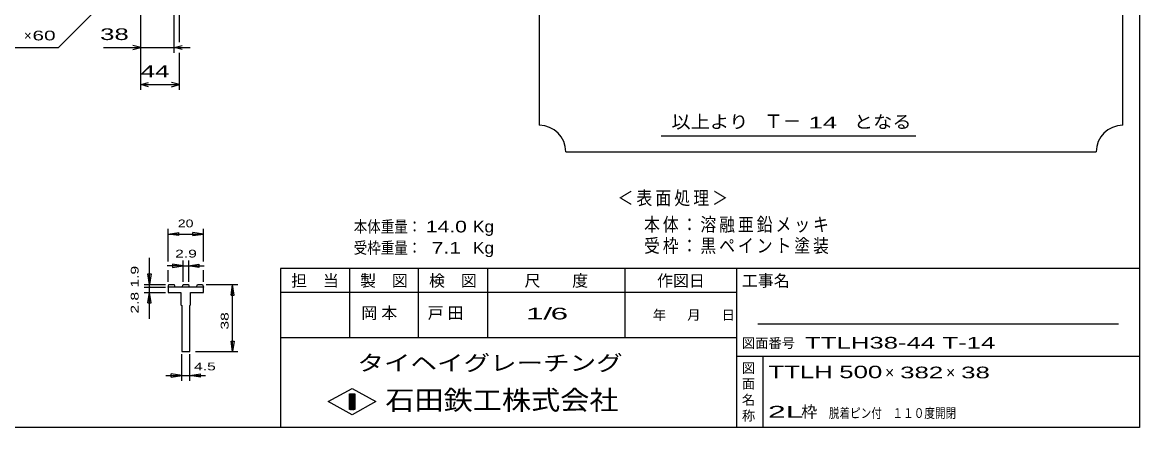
# Model space of a CAD drawing. Units: millimetres, scale not verified, with parts at other scales. Extents: x -1092 to 1039, y -770 to 632.
# Drawn here: x -225 to 1039, y -688 to -230 of the extents above; entities that cross this region are included whole.
import ezdxf
from ezdxf.enums import TextEntityAlignment as Align

# ---------------------------------------------------------------- set-up
doc = ezdxf.new("R2010")
doc.units = ezdxf.units.MM
doc.header["$LTSCALE"] = 6
for name, color, linetype, lineweight in [('0_2', 150, 'Continuous', 25), ('22', 4, 'Continuous', 25), ('32', 4, 'Continuous', 25), ('50', 2, 'Continuous', 25)]:
    doc.layers.add(name, color=color, linetype=linetype, lineweight=lineweight)
doc.styles.add('ベクトル', font='')
doc.styles.get('ベクトル').set_extended_font_data('ベクトル')

msp = doc.modelspace()

# ---------------------------------------------------------------- linework, layer by layer
at = {"layer": '0_2'}
for p, q in [((1038.6, 632.1), (1038.6, -687.9)), ((1038.6, -507.9), (66.6, -507.9)), ((66.6, -507.9), (66.6, -687.9)), ((144.6, -507.9), (144.6, -585.9)), ((222.6, -585.9), (222.6, -507.9)), ((300.6, -507.9), (300.6, -585.9)), ((456.6, -585.9), (456.6, -507.9)), ((582.6, -507.9), (582.6, -687.9)), ((582.6, -534.9), (66.6, -534.9)), ((1014.6, -570.9), (606.6, -570.9)), ((66.6, -585.9), (582.6, -585.9)), ((582.6, -606.9), (1038.6, -606.9)), ((612.6, -687.9), (612.6, -606.9)), ((120.6, -658.5), (147.6, -643.5)), ((147.6, -643.5), (174.6, -658.5)), ((144.6, -649.5), (150.6, -649.5)), ((144.6, -667.5), (144.6, -649.5)), ((144.6, -649.5), (145.8, -649.5)), ((145.8, -649.5), (145.8, -667.5)), ((147, -667.5), (147, -649.5)), ((147, -649.5), (148.2, -649.5)), ((148.2, -649.5), (148.2, -667.5)), ((149.4, -667.5), (149.4, -649.5)), ((149.4, -649.5), (150.6, -649.5)), ((150.6, -649.5), (150.6, -667.5)), ((150.6, -649.5), (150.6, -667.5)), ((147.6, -673.5), (120.6, -658.5)), ((150.6, -667.5), (144.6, -667.5)), ((145.8, -667.5), (147, -667.5)), ((174.6, -658.5), (147.6, -673.5)), ((148.2, -667.5), (149.4, -667.5)), ((1038.6, -687.9), (-1037.4, -687.9))]:
    msp.add_line(p, q, dxfattribs=at)
at = {"layer": '22'}
for p, q in [((-184.6, -257.9), (-94.6, -167.9)), ((-91.6, -263.9), (-91.6, -167.9)), ((-91.6, -305.9), (-91.6, -167.9)), ((-53.6, -263.9), (-53.6, -178.3)), ((-47.6, -251.9), (-47.6, -178.3)), ((-304.6, -257.9), (-184.6, -257.9)), ((-133.6, -257.9), (-91.6, -257.9)), ((-91.6, -257.9), (-100.6, -255.5)), ((-100.6, -260.3), (-91.6, -257.9)), ((-91.6, -257.9), (-53.6, -257.9)), ((-53.6, -257.9), (-44.6, -255.5)), ((-44.6, -260.3), (-53.6, -257.9)), ((-53.6, -257.9), (-35.6, -257.9)), ((-47.6, -305.9), (-47.6, -263.9)), ((-91.6, -299.9), (-82.6, -297.5)), ((-82.6, -302.3), (-91.6, -299.9)), ((-91.6, -299.9), (-47.6, -299.9)), ((-47.6, -299.9), (-56.6, -297.5)), ((-56.6, -302.3), (-47.6, -299.9))]:
    msp.add_line(p, q, dxfattribs=at)
at = {"layer": '32'}
for p, q in [((-60.6, -500.1), (-60.6, -462.9)), ((-60.6, -468.9), (-48.6, -467.1)), ((-48.6, -470.7), (-48.6, -467.1)), ((-20.6, -468.9), (-32.6, -467.1)), ((-32.6, -470.7), (-32.6, -467.1)), ((-20.6, -500.1), (-20.6, -462.9)), ((-48.6, -470.7), (-60.6, -468.9)), ((-60.6, -468.9), (-20.6, -468.9)), ((-32.6, -470.7), (-20.6, -468.9)), ((-81.6, -525.9), (-81.6, -495.9)), ((-43.5, -504.9), (-61.5, -504.9)), ((-43.5, -504.9), (-55.5, -503.1)), ((-55.5, -503.1), (-55.5, -506.7)), ((-55.5, -506.7), (-43.5, -504.9)), ((-43.5, -522.9), (-43.5, -498.9)), ((-43.5, -504.9), (-37.7, -504.9)), ((-37.7, -498.9), (-37.7, -522.9)), ((-37.7, -504.9), (-25.7, -503.1)), ((-25.7, -506.7), (-37.7, -504.9)), ((-37.7, -504.9), (-19.7, -504.9)), ((-25.7, -503.1), (-25.7, -506.7)), ((-81.6, -525.9), (-83.4, -513.9)), ((-83.4, -513.9), (-79.8, -513.9)), ((-79.8, -513.9), (-81.6, -525.9)), ((-60.6, -522.9), (-60.6, -509.7)), ((-20.6, -522.9), (-20.6, -509.7)), ((-87.6, -525.9), (-63.6, -525.9)), ((-87.6, -528.9), (-63.6, -528.9)), ((-81.6, -534.9), (-81.6, -525.9)), ((-60.6, -528.9), (-59.6, -525.9)), ((-60.6, -528.9), (-60.6, -534.9)), ((-20.6, -528.9), (-60.6, -528.9)), ((-59.6, -525.9), (-53.8, -525.9)), ((-53.8, -525.9), (-52.8, -528.9)), ((-44.5, -528.9), (-43.5, -525.9)), ((-43.5, -525.9), (-37.7, -525.9)), ((-37.7, -525.9), (-36.7, -528.9)), ((-28.4, -528.9), (-27.4, -525.9)), ((-27.4, -525.9), (-21.6, -525.9)), ((-21.6, -525.9), (-20.6, -528.9)), ((-20.6, -534.9), (-20.6, -528.9)), ((-17.6, -525.9), (18.4, -525.9)), ((10.6, -537.9), (12.4, -525.9)), ((14.2, -537.9), (12.4, -525.9)), ((12.4, -601.9), (12.4, -525.9)), ((-87.6, -534.9), (-63.6, -534.9)), ((-83.4, -546.9), (-81.6, -534.9)), ((-79.8, -546.9), (-81.6, -534.9)), ((-81.6, -564.9), (-81.6, -534.9)), ((-60.6, -534.9), (-46.1, -534.9)), ((-46.1, -534.9), (-46.1, -548.9)), ((-35.1, -548.9), (-35.1, -534.9)), ((-35.1, -534.9), (-20.6, -534.9)), ((10.6, -537.9), (14.2, -537.9)), ((-83.4, -546.9), (-79.8, -546.9)), ((-46.1, -548.9), (-45.1, -549.9)), ((-45.1, -549.9), (-45.1, -601.9)), ((-36.1, -549.9), (-35.1, -548.9)), ((-36.1, -601.9), (-36.1, -549.9)), ((12.4, -601.9), (10.6, -589.9)), ((10.6, -589.9), (14.2, -589.9)), ((14.2, -589.9), (12.4, -601.9)), ((-45.1, -601.9), (-36.1, -601.9)), ((-45.1, -634.9), (-45.1, -604.9)), ((-36.1, -634.9), (-36.1, -604.9)), ((-29.6, -601.9), (18.4, -601.9)), ((-63.1, -628.9), (-45.1, -628.9)), ((-45.1, -628.9), (-57.1, -627.1)), ((-57.1, -630.7), (-57.1, -627.1)), ((-57.1, -630.7), (-45.1, -628.9)), ((-45.1, -628.9), (-36.1, -628.9)), ((-36.1, -628.9), (-24.1, -627.1)), ((-24.1, -630.7), (-36.1, -628.9)), ((-36.1, -628.9), (-18.1, -628.9)), ((-24.1, -630.7), (-24.1, -627.1))]:
    msp.add_line(p, q, dxfattribs=at)
msp.add_circle((-81.6, -528.9), 0.6, dxfattribs=at)
at = {"layer": '50', "color": 4}
for p, q in [((359.4, 584.1), (359.4, -345.9)), ((1019.4, -345.9), (1019.4, 584.1)), ((497.4, -357.9), (785.4, -357.9)), ((389.4, -375.9), (989.4, -375.9))]:
    msp.add_line(p, q, dxfattribs=at)
for centre, start, end in [((359.4, -375.9), 0, 90), ((1019.4, -375.9), 90, 180)]:
    msp.add_arc(centre, 30, start, end, dxfattribs=at)

# ---------------------------------------------------------------- texts
at = {"layer": '0_2', "style": 'ベクトル'}
for s, height, p in [('担\u3000当', 13.2, (78.6, -521.7)), ('製\u3000図', 13.2, (156.6, -521.7)), ('検\u3000図', 13.2, (234.6, -521.7)), ('尺\u3000\u3000度', 13.2, (342.6, -521.7)), ('作図日', 13.2, (492.6, -521.7)), ('工事名', 13.2, (588.6, -521.7)), ('年', 11, (487.8, -560.4)), ('月', 11, (526.8, -560.4)), ('日', 11, (565.8, -560.4)), ('図面番号', 11, (588.6, -592.2)), ('図', 11, (588.6, -620.4)), ('面', 11, (588.6, -638.4)), ('名', 11, (588.6, -656.4)), ('称', 11, (588.6, -674.4))]:
    msp.add_text(s, height=height, dxfattribs=at).set_placement(p, align=Align.MIDDLE_LEFT)
at = {"layer": '0_2', "color": 222, "style": 'ベクトル'}
for s, height, width, p in [('タイヘイグレーチング', 17.6, 1.25, (153.6, -614.7)), ('石田鉄工株式会社', 21.99, 1.1, (185.1, -656.7))]:
    msp.add_text(s, height=height, dxfattribs=dict(at, width=width)).set_placement(p, align=Align.MIDDLE_LEFT)
at = {"layer": '22', "color": 2, "style": 'ベクトル'}
for s, height, width, p in [(' 60 ', 11, 1.6, (-220.6, -244.4)), (' 38 ', 13.2, 1.65, (-145.6, -242.9)), (' 44 ', 13.2, 1.65, (-99.6, -284.9)), ('1/', 13.2, 2, (344.4, -558.9)), (' 6 ', 13.2, 2, (362.4, -558.9)), ('TTLH38-44 T-14                ', 13.2, 1.65, (660, -591.9)), ('TTLH', 14.08, 1.55, (618.6, -624.9)), (' 500 ', 14.08, 1.55, (690.6, -624.9)), (' 382 ', 13.2, 1.65, (759.6, -625.5)), (' 38 ', 13.2, 1.65, (828.6, -625.5)), ('2L', 13.2, 2.05, (618, -669.9)), ('脱着', 11, 0.8, (687, -671.4)), ('ピン付', 11, 0.8, (711, -671.4)), ('\u3000１１０度開閉', 11, 0.8, (747, -671.4))]:
    msp.add_text(s, height=height, dxfattribs=dict(at, width=width)).set_placement(p, align=Align.MIDDLE_LEFT)
for s, height, p in [('×', 11, (-223.6, -244.4)), ('×', 13.2, (750.6, -625.5)), ('×', 13.2, (819.6, -625.5)), ('枠', 13.2, (655.8, -669.9))]:
    msp.add_text(s, height=height, dxfattribs=at).set_placement(p, align=Align.MIDDLE_LEFT)
at = {"layer": '22', "color": 2, "char_height": 13.2, "attachment_point": 4, "style": 'ベクトル'}
for s, insert in [('\\T1.25;岡本\u3000', (158.1, -558.9)), ('\\T1.25;戸田\u3000', (233.1, -558.9))]:
    msp.add_mtext(s, dxfattribs=dict(at, insert=insert))
at = {"layer": '32', "color": 2, "style": 'ベクトル'}
for s, width, p in [('20', 1.35, (-49.6, -456.9)), ('2.9', 1.5, (-52.6, -491.1)), (' 4.5 ', 1.5, (-36.1, -618.7))]:
    msp.add_text(s, height=8.798, dxfattribs=dict(at, width=width)).set_placement(p, align=Align.MIDDLE_LEFT)
at = {"layer": '32', "color": 2, "style": 'ベクトル', "width": 1.5}
for s, p in [('2.8 1.9', (-98.4, -558.9)), (' 38 ', (3.4, -581.9))]:
    msp.add_text(s, height=8.798, rotation=90, dxfattribs=at).set_placement(p, align=Align.MIDDLE_LEFT)
at = {"layer": '50', "style": 'ベクトル'}
for s, height, width, p in [('以上より\u3000', 14.52, 1.1, (508.8, -342)), (' 14 ', 13.2, 1.65, (655.8, -342.9)), ('となる', 14.52, 1.1, (715.2, -342)), ('本体重量：', 13.2, 0.85, (149.4, -460.5)), (' 14.0', 13.2, 1.35, (224.4, -460.5)), ('Kg', 13.2, 1.1, (284.4, -460.5)), ('受枠重量：', 13.2, 0.85, (149.4, -484.5)), ('  7.1', 13.2, 1.35, (224.4, -484.5)), ('Kg', 13.2, 1.1, (284.4, -484.5))]:
    msp.add_text(s, height=height, dxfattribs=dict(at, width=width)).set_placement(p, align=Align.MIDDLE_LEFT)
msp.add_text('Ｔ－', height=15.4, dxfattribs=at).set_placement((613.8, -341.4), align=Align.MIDDLE_LEFT)
at = {"layer": '50', "char_height": 15.4, "attachment_point": 4, "style": 'ベクトル'}
for s, insert in [('\\T1.2;\\W0.85;＜表面処理＞', (447.9, -429)), ('\\T1.19;\\W0.85;本体：溶融亜鉛メッキ', (477.9, -459)), ('\\T1.19;\\W0.85;受枠：黒ペイント塗装', (477.9, -483))]:
    msp.add_mtext(s, dxfattribs=dict(at, insert=insert))

doc.saveas('drawing.dxf')
